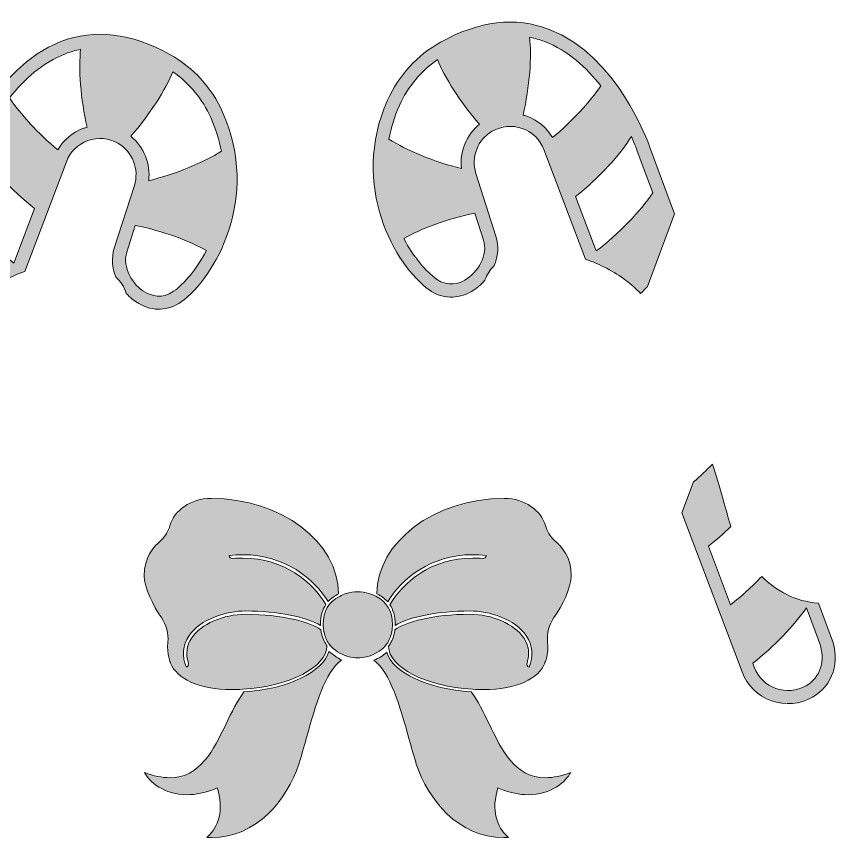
# Model space of a CAD drawing. Header units: inches. Extents: x -0.1 to 22, y -11.5 to -0.3.
# Drawn here: x 11 to 22.05, y -11.54 to -0.54 of the extents above; entities that cross this region are included whole.
import ezdxf

# ---------------------------------------------------------------- set-up
doc = ezdxf.new("R2010")
doc.units = ezdxf.units.IN
doc.header["$MEASUREMENT"] = 0
doc.layers.add('Layer 1', color=7, linetype='Continuous')

# ---------------------------------------------------------------- blocks, each defined once
blk = doc.blocks.new('block 2')
at = {"layer": 'Layer 1'}
h = blk.add_hatch(color=1, dxfattribs=at)
h.dxf.hatch_style = 2
edge = h.paths.add_edge_path()
edge.add_spline(control_points=[(19.487, -2.285), (19.47, -2.236), (19.057, -1.064), (18.142, -0.713), (17.692, -0.54), (17.201, -0.598), (16.683, -0.885), (16.372, -1.058), (16.12, -1.334), (15.974, -1.66), (15.46, -2.81), (16.082, -3.883), (16.529, -4.203), (16.702, -4.326), (16.908, -4.334), (17.098, -4.226), (17.164, -4.188), (17.226, -4.136), (17.279, -4.075), (17.304, -4.002), (17.347, -3.937), (17.401, -3.881), (17.454, -3.757), (17.47, -3.618), (17.427, -3.483), (17.427, -3.483), (17.158, -2.643), (17.158, -2.643), (17.089, -2.427), (17.181, -2.189), (17.378, -2.077), (17.5, -2.007), (17.647, -1.994), (17.78, -2.041), (17.914, -2.089), (18.019, -2.192), (18.069, -2.324), (18.069, -2.324), (18.627, -3.794), (18.627, -3.794), (18.826, -3.861), (19.01, -3.957), (19.17, -4.078), (19.243, -4.132), (19.309, -4.192), (19.367, -4.254), (19.399, -4.222), (19.431, -4.19), (19.461, -4.158), (19.461, -4.158), (19.821, -3.186), (19.821, -3.186), (19.821, -3.186), (19.487, -2.285), (19.487, -2.285)], knot_values=[0, 0, 0, 0, 1, 1, 1, 2, 2, 2, 3, 3, 3, 4, 4, 4, 5, 5, 5, 6, 6, 6, 7, 7, 7, 8, 8, 8, 9, 9, 9, 10, 10, 10, 11, 11, 11, 12, 12, 12, 13, 13, 13, 14, 14, 14, 15, 15, 15, 16, 16, 16, 17, 17, 17, 18, 18, 18, 18], degree=3, periodic=1)
edge = h.paths.add_edge_path()
edge.add_spline(control_points=[(17.145, -3.177), (17.145, -3.177), (17.26, -3.537), (17.26, -3.537), (17.324, -3.736), (17.183, -3.975), (17.011, -4.074), (16.936, -4.117), (16.787, -4.172), (16.631, -4.061), (16.487, -3.957), (16.323, -3.767), (16.192, -3.517), (16.401, -3.391), (16.776, -3.251), (17.145, -3.177)], knot_values=[0, 0, 0, 0, 1, 1, 1, 2, 2, 2, 3, 3, 3, 4, 4, 4, 5, 5, 5, 5], degree=3, periodic=1)
edge = h.paths.add_edge_path()
edge.add_spline(control_points=[(16.965, -2.578), (16.603, -2.492), (16.221, -2.329), (15.99, -2.184), (16.019, -2.037), (16.065, -1.885), (16.133, -1.732), (16.244, -1.485), (16.422, -1.271), (16.642, -1.117), (16.732, -1.347), (16.952, -1.696), (17.206, -1.983), (17.029, -2.126), (16.938, -2.353), (16.965, -2.578)], knot_values=[0, 0, 0, 0, 1, 1, 1, 2, 2, 2, 3, 3, 3, 4, 4, 4, 5, 5, 5, 5], degree=3, periodic=1)
edge = h.paths.add_edge_path()
edge.add_spline(control_points=[(18.186, -2.164), (18.108, -2.031), (17.986, -1.929), (17.839, -1.877), (17.823, -1.871), (17.807, -1.866), (17.79, -1.862), (17.88, -1.484), (17.908, -1.065), (17.878, -0.818), (17.946, -0.832), (18.013, -0.851), (18.079, -0.876), (18.39, -0.995), (18.64, -1.226), (18.833, -1.47), (18.691, -1.679), (18.447, -1.949), (18.186, -2.164)], knot_values=[0, 0, 0, 0, 1, 1, 1, 2, 2, 2, 3, 3, 3, 4, 4, 4, 5, 5, 5, 6, 6, 6, 6], degree=3, periodic=1)
edge = h.paths.add_edge_path()
edge.add_spline(control_points=[(18.772, -3.683), (18.772, -3.683), (18.495, -2.953), (18.495, -2.953), (18.804, -2.712), (19.099, -2.383), (19.243, -2.151), (19.295, -2.266), (19.321, -2.341), (19.322, -2.344), (19.322, -2.344), (19.53, -2.904), (19.53, -2.904), (19.367, -3.142), (19.073, -3.458), (18.772, -3.683)], knot_values=[0, 0, 0, 0, 1, 1, 1, 2, 2, 2, 3, 3, 3, 4, 4, 4, 5, 5, 5, 5], degree=3, periodic=1)
h = blk.add_hatch(color=1, dxfattribs=at)
h.dxf.hatch_style = 2
edge = h.paths.add_edge_path()
edge.add_spline(control_points=[(21.928, -8.872), (21.928, -8.872), (21.753, -8.403), (21.753, -8.403), (21.442, -8.382), (21.187, -8.241), (20.99, -8.045), (20.863, -8.179), (20.719, -8.312), (20.572, -8.425), (20.572, -8.425), (20.275, -7.641), (20.275, -7.641), (20.379, -7.561), (20.482, -7.469), (20.578, -7.375), (20.576, -7.37), (20.574, -7.364), (20.572, -7.359), (20.537, -7.245), (20.504, -7.127), (20.472, -7.013), (20.426, -6.847), (20.38, -6.685), (20.331, -6.54), (20.251, -6.621), (20.166, -6.702), (20.077, -6.777), (20.077, -6.777), (19.918, -7.195), (19.918, -7.195), (19.918, -7.195), (20.727, -9.325), (20.727, -9.325), (20.795, -9.506), (20.939, -9.647), (21.121, -9.712), (21.303, -9.777), (21.504, -9.759), (21.672, -9.663), (21.944, -9.507), (22.047, -9.189), (21.928, -8.872)], knot_values=[0, 0, 0, 0, 1, 1, 1, 2, 2, 2, 3, 3, 3, 4, 4, 4, 5, 5, 5, 6, 6, 6, 7, 7, 7, 8, 8, 8, 9, 9, 9, 10, 10, 10, 11, 11, 11, 12, 12, 12, 13, 13, 13, 14, 14, 14, 14], degree=3, periodic=1)
edge = h.paths.add_edge_path()
edge.add_spline(control_points=[(21.585, -9.511), (21.462, -9.582), (21.314, -9.595), (21.18, -9.547), (21.046, -9.499), (20.941, -9.395), (20.891, -9.263), (20.891, -9.263), (20.87, -9.208), (20.87, -9.208), (21.154, -8.991), (21.429, -8.697), (21.591, -8.467), (21.591, -8.467), (21.764, -8.933), (21.764, -8.933), (21.852, -9.167), (21.78, -9.4), (21.585, -9.511)], knot_values=[0, 0, 0, 0, 1, 1, 1, 2, 2, 2, 3, 3, 3, 4, 4, 4, 5, 5, 5, 6, 6, 6, 6], degree=3, periodic=1)
at = {"layer": 'Layer 1', "lineweight": 0}
for points, knots in [([(19.487, -2.285), (19.47, -2.236), (19.057, -1.064), (18.142, -0.713), (17.692, -0.54), (17.201, -0.598), (16.683, -0.885), (16.372, -1.058), (16.12, -1.334), (15.974, -1.66), (15.46, -2.81), (16.082, -3.883), (16.529, -4.203), (16.702, -4.326), (16.908, -4.334), (17.098, -4.226), (17.164, -4.188), (17.226, -4.136), (17.279, -4.075), (17.304, -4.002), (17.347, -3.937), (17.401, -3.881), (17.454, -3.757), (17.47, -3.618), (17.427, -3.483), (17.427, -3.483), (17.158, -2.643), (17.158, -2.643), (17.089, -2.427), (17.181, -2.189), (17.378, -2.077), (17.5, -2.007), (17.647, -1.994), (17.78, -2.041), (17.914, -2.089), (18.019, -2.192), (18.069, -2.324), (18.069, -2.324), (18.627, -3.794), (18.627, -3.794), (18.826, -3.861), (19.01, -3.957), (19.17, -4.078), (19.243, -4.132), (19.309, -4.192), (19.367, -4.254), (19.399, -4.222), (19.431, -4.19), (19.461, -4.158), (19.461, -4.158), (19.821, -3.186), (19.821, -3.186), (19.821, -3.186), (19.487, -2.285), (19.487, -2.285)], [0, 0, 0, 0, 1, 1, 1, 2, 2, 2, 3, 3, 3, 4, 4, 4, 5, 5, 5, 6, 6, 6, 7, 7, 7, 8, 8, 8, 9, 9, 9, 10, 10, 10, 11, 11, 11, 12, 12, 12, 13, 13, 13, 14, 14, 14, 15, 15, 15, 16, 16, 16, 17, 17, 17, 18, 18, 18, 18]), ([(18.186, -2.164), (18.108, -2.031), (17.986, -1.929), (17.839, -1.877), (17.823, -1.871), (17.807, -1.866), (17.79, -1.862), (17.88, -1.484), (17.908, -1.065), (17.878, -0.818), (17.946, -0.832), (18.013, -0.851), (18.079, -0.876), (18.39, -0.995), (18.64, -1.226), (18.833, -1.47), (18.691, -1.679), (18.447, -1.949), (18.186, -2.164)], [0, 0, 0, 0, 1, 1, 1, 2, 2, 2, 3, 3, 3, 4, 4, 4, 5, 5, 5, 6, 6, 6, 6]), ([(16.965, -2.578), (16.603, -2.492), (16.221, -2.329), (15.99, -2.184), (16.019, -2.037), (16.065, -1.885), (16.133, -1.732), (16.244, -1.485), (16.422, -1.271), (16.642, -1.117), (16.732, -1.347), (16.952, -1.696), (17.206, -1.983), (17.029, -2.126), (16.938, -2.353), (16.965, -2.578)], [0, 0, 0, 0, 1, 1, 1, 2, 2, 2, 3, 3, 3, 4, 4, 4, 5, 5, 5, 5]), ([(18.772, -3.683), (18.772, -3.683), (18.495, -2.953), (18.495, -2.953), (18.804, -2.712), (19.099, -2.383), (19.243, -2.151), (19.295, -2.266), (19.321, -2.341), (19.322, -2.344), (19.322, -2.344), (19.53, -2.904), (19.53, -2.904), (19.367, -3.142), (19.073, -3.458), (18.772, -3.683)], [0, 0, 0, 0, 1, 1, 1, 2, 2, 2, 3, 3, 3, 4, 4, 4, 5, 5, 5, 5]), ([(17.145, -3.177), (17.145, -3.177), (17.26, -3.537), (17.26, -3.537), (17.324, -3.736), (17.183, -3.975), (17.011, -4.074), (16.936, -4.117), (16.787, -4.172), (16.631, -4.061), (16.487, -3.957), (16.323, -3.767), (16.192, -3.517), (16.401, -3.391), (16.776, -3.251), (17.145, -3.177)], [0, 0, 0, 0, 1, 1, 1, 2, 2, 2, 3, 3, 3, 4, 4, 4, 5, 5, 5, 5]), ([(21.928, -8.872), (21.928, -8.872), (21.753, -8.403), (21.753, -8.403), (21.442, -8.382), (21.187, -8.241), (20.99, -8.045), (20.863, -8.179), (20.719, -8.312), (20.572, -8.425), (20.572, -8.425), (20.275, -7.641), (20.275, -7.641), (20.379, -7.561), (20.482, -7.469), (20.578, -7.375), (20.576, -7.37), (20.574, -7.364), (20.572, -7.359), (20.537, -7.245), (20.504, -7.127), (20.472, -7.013), (20.426, -6.847), (20.38, -6.685), (20.331, -6.54), (20.251, -6.621), (20.166, -6.702), (20.077, -6.777), (20.077, -6.777), (19.918, -7.195), (19.918, -7.195), (19.918, -7.195), (20.727, -9.325), (20.727, -9.325), (20.795, -9.506), (20.939, -9.647), (21.121, -9.712), (21.303, -9.777), (21.504, -9.759), (21.672, -9.663), (21.944, -9.507), (22.047, -9.189), (21.928, -8.872)], [0, 0, 0, 0, 1, 1, 1, 2, 2, 2, 3, 3, 3, 4, 4, 4, 5, 5, 5, 6, 6, 6, 7, 7, 7, 8, 8, 8, 9, 9, 9, 10, 10, 10, 11, 11, 11, 12, 12, 12, 13, 13, 13, 14, 14, 14, 14]), ([(21.585, -9.511), (21.462, -9.582), (21.314, -9.595), (21.18, -9.547), (21.046, -9.499), (20.941, -9.395), (20.891, -9.263), (20.891, -9.263), (20.87, -9.208), (20.87, -9.208), (21.154, -8.991), (21.429, -8.697), (21.591, -8.467), (21.591, -8.467), (21.764, -8.933), (21.764, -8.933), (21.852, -9.167), (21.78, -9.4), (21.585, -9.511)], [0, 0, 0, 0, 1, 1, 1, 2, 2, 2, 3, 3, 3, 4, 4, 4, 5, 5, 5, 6, 6, 6, 6])]:
    blk.add_open_spline(points, degree=3, knots=knots, dxfattribs=at)
blk = doc.blocks.new('block 3')
at = {"layer": 'Layer 1'}
h = blk.add_hatch(color=102, dxfattribs=at)
h.dxf.hatch_style = 2
edge = h.paths.add_edge_path()
edge.add_spline(control_points=[(13.762, -1.823), (13.616, -1.496), (13.364, -1.22), (13.053, -1.048), (12.535, -0.761), (12.044, -0.703), (11.594, -0.876), (10.679, -1.227), (10.266, -2.398), (10.249, -2.448), (10.249, -2.448), (9.471, -4.546), (9.471, -4.546), (9.601, -4.722), (9.68, -4.918), (9.698, -5.118), (9.719, -5.111), (9.74, -5.106), (9.761, -5.102), (9.797, -5.095), (9.833, -5.091), (9.87, -5.091), (9.904, -5.091), (9.937, -5.094), (9.97, -5.1), (9.82, -4.94), (9.694, -4.779), (9.619, -4.652), (9.619, -4.652), (9.915, -3.854), (9.915, -3.854), (10.002, -4.009), (10.171, -4.22), (10.372, -4.42), (10.431, -4.357), (10.499, -4.296), (10.573, -4.24), (10.731, -4.121), (10.912, -4.026), (11.108, -3.959), (11.108, -3.959), (11.667, -2.487), (11.667, -2.487), (11.717, -2.355), (11.822, -2.252), (11.955, -2.204), (12.089, -2.156), (12.235, -2.169), (12.358, -2.24), (12.554, -2.352), (12.647, -2.59), (12.578, -2.806), (12.578, -2.806), (12.309, -3.646), (12.309, -3.646), (12.268, -3.776), (12.281, -3.91), (12.33, -4.031), (12.394, -4.093), (12.443, -4.168), (12.47, -4.251), (12.52, -4.307), (12.578, -4.353), (12.638, -4.388), (12.827, -4.497), (13.035, -4.488), (13.206, -4.366), (13.654, -4.046), (14.276, -2.973), (13.762, -1.823)], knot_values=[0, 0, 0, 0, 1, 1, 1, 2, 2, 2, 3, 3, 3, 4, 4, 4, 5, 5, 5, 6, 6, 6, 7, 7, 7, 8, 8, 8, 9, 9, 9, 10, 10, 10, 11, 11, 11, 12, 12, 12, 13, 13, 13, 14, 14, 14, 15, 15, 15, 16, 16, 16, 17, 17, 17, 18, 18, 18, 19, 19, 19, 20, 20, 20, 21, 21, 21, 22, 22, 22, 23, 23, 23, 23], degree=3, periodic=1)
edge = h.paths.add_edge_path()
edge.add_spline(control_points=[(10.964, -3.846), (10.662, -3.621), (10.369, -3.305), (10.206, -3.066), (10.206, -3.066), (10.414, -2.507), (10.414, -2.507), (10.415, -2.503), (10.441, -2.429), (10.493, -2.314), (10.637, -2.546), (10.932, -2.874), (11.241, -3.116), (11.241, -3.116), (10.964, -3.846), (10.964, -3.846)], knot_values=[0, 0, 0, 0, 1, 1, 1, 2, 2, 2, 3, 3, 3, 4, 4, 4, 5, 5, 5, 5], degree=3, periodic=1)
edge = h.paths.add_edge_path()
edge.add_spline(control_points=[(11.896, -2.039), (11.75, -2.092), (11.628, -2.194), (11.55, -2.327), (11.289, -2.111), (11.045, -1.842), (10.903, -1.632), (11.096, -1.388), (11.346, -1.158), (11.657, -1.039), (11.723, -1.013), (11.79, -0.994), (11.858, -0.98), (11.828, -1.228), (11.856, -1.646), (11.945, -2.024), (11.929, -2.029), (11.912, -2.034), (11.896, -2.039)], knot_values=[0, 0, 0, 0, 1, 1, 1, 2, 2, 2, 3, 3, 3, 4, 4, 4, 5, 5, 5, 6, 6, 6, 6], degree=3, periodic=1)
edge = h.paths.add_edge_path()
edge.add_spline(control_points=[(13.105, -4.223), (12.949, -4.334), (12.8, -4.279), (12.725, -4.237), (12.553, -4.138), (12.412, -3.899), (12.476, -3.7), (12.476, -3.7), (12.591, -3.34), (12.591, -3.34), (12.96, -3.414), (13.336, -3.554), (13.544, -3.679), (13.413, -3.929), (13.249, -4.12), (13.105, -4.223)], knot_values=[0, 0, 0, 0, 1, 1, 1, 2, 2, 2, 3, 3, 3, 4, 4, 4, 5, 5, 5, 5], degree=3, periodic=1)
edge = h.paths.add_edge_path()
edge.add_spline(control_points=[(12.77, -2.741), (12.798, -2.516), (12.707, -2.289), (12.53, -2.146), (12.784, -1.859), (13.003, -1.51), (13.094, -1.28), (13.314, -1.434), (13.492, -1.648), (13.603, -1.895), (13.671, -2.048), (13.717, -2.199), (13.746, -2.347), (13.515, -2.492), (13.133, -2.654), (12.77, -2.741)], knot_values=[0, 0, 0, 0, 1, 1, 1, 2, 2, 2, 3, 3, 3, 4, 4, 4, 5, 5, 5, 5], degree=3, periodic=1)
h = blk.add_hatch(color=102, dxfattribs=at)
h.dxf.hatch_style = 2
edge = h.paths.add_edge_path()
edge.add_spline(control_points=[(10.031, -6.173), (10.031, -6.173), (10.052, -6.228), (10.052, -6.228), (10.054, -6.234), (10.054, -6.241), (10.052, -6.247), (10.052, -6.247), (9.758, -7.021), (9.758, -7.021), (9.637, -6.926), (9.518, -6.817), (9.409, -6.707), (9.359, -6.854), (9.314, -7.014), (9.269, -7.173), (9.237, -7.288), (9.203, -7.406), (9.169, -7.52), (9.166, -7.527), (9.164, -7.534), (9.161, -7.541), (9.256, -7.634), (9.358, -7.724), (9.461, -7.804), (9.461, -7.804), (9.164, -8.588), (9.164, -8.588), (9.018, -8.475), (8.875, -8.343), (8.748, -8.21), (8.55, -8.407), (8.295, -8.546), (7.982, -8.566), (7.982, -8.566), (7.808, -9.034), (7.808, -9.034), (7.689, -9.352), (7.792, -9.67), (8.064, -9.826), (8.232, -9.922), (8.433, -9.94), (8.615, -9.875), (8.797, -9.809), (8.94, -9.668), (9.009, -9.488), (9.009, -9.488), (10.186, -6.388), (10.186, -6.388), (10.189, -6.38), (10.188, -6.37), (10.184, -6.362), (10.139, -6.281), (10.097, -6.213), (10.031, -6.173)], knot_values=[0, 0, 0, 0, 1, 1, 1, 2, 2, 2, 3, 3, 3, 4, 4, 4, 5, 5, 5, 6, 6, 6, 7, 7, 7, 8, 8, 8, 9, 9, 9, 10, 10, 10, 11, 11, 11, 12, 12, 12, 13, 13, 13, 14, 14, 14, 15, 15, 15, 16, 16, 16, 17, 17, 17, 18, 18, 18, 18], degree=3, periodic=1)
edge = h.paths.add_edge_path()
edge.add_spline(control_points=[(8.846, -9.425), (8.795, -9.558), (8.689, -9.662), (8.556, -9.71), (8.422, -9.758), (8.275, -9.745), (8.151, -9.674), (7.956, -9.562), (7.884, -9.33), (7.972, -9.096), (7.972, -9.096), (8.145, -8.629), (8.145, -8.629), (8.306, -8.86), (8.582, -9.154), (8.867, -9.37), (8.867, -9.37), (8.846, -9.425), (8.846, -9.425)], knot_values=[0, 0, 0, 0, 1, 1, 1, 2, 2, 2, 3, 3, 3, 4, 4, 4, 5, 5, 5, 6, 6, 6, 6], degree=3, periodic=1)
at = {"layer": 'Layer 1', "lineweight": 0}
for points, knots in [([(13.762, -1.823), (13.616, -1.496), (13.364, -1.22), (13.053, -1.048), (12.535, -0.761), (12.044, -0.703), (11.594, -0.876), (10.679, -1.227), (10.266, -2.398), (10.249, -2.448), (10.249, -2.448), (9.471, -4.546), (9.471, -4.546), (9.601, -4.722), (9.68, -4.918), (9.698, -5.118), (9.719, -5.111), (9.74, -5.106), (9.761, -5.102), (9.797, -5.095), (9.833, -5.091), (9.87, -5.091), (9.904, -5.091), (9.937, -5.094), (9.97, -5.1), (9.82, -4.94), (9.694, -4.779), (9.619, -4.652), (9.619, -4.652), (9.915, -3.854), (9.915, -3.854), (10.002, -4.009), (10.171, -4.22), (10.372, -4.42), (10.431, -4.357), (10.499, -4.296), (10.573, -4.24), (10.731, -4.121), (10.912, -4.026), (11.108, -3.959), (11.108, -3.959), (11.667, -2.487), (11.667, -2.487), (11.717, -2.355), (11.822, -2.252), (11.955, -2.204), (12.089, -2.156), (12.235, -2.169), (12.358, -2.24), (12.554, -2.352), (12.647, -2.59), (12.578, -2.806), (12.578, -2.806), (12.309, -3.646), (12.309, -3.646), (12.268, -3.776), (12.281, -3.91), (12.33, -4.031), (12.394, -4.093), (12.443, -4.168), (12.47, -4.251), (12.52, -4.307), (12.578, -4.353), (12.638, -4.388), (12.827, -4.497), (13.035, -4.488), (13.206, -4.366), (13.654, -4.046), (14.276, -2.973), (13.762, -1.823)], [0, 0, 0, 0, 1, 1, 1, 2, 2, 2, 3, 3, 3, 4, 4, 4, 5, 5, 5, 6, 6, 6, 7, 7, 7, 8, 8, 8, 9, 9, 9, 10, 10, 10, 11, 11, 11, 12, 12, 12, 13, 13, 13, 14, 14, 14, 15, 15, 15, 16, 16, 16, 17, 17, 17, 18, 18, 18, 19, 19, 19, 20, 20, 20, 21, 21, 21, 22, 22, 22, 23, 23, 23, 23]), ([(11.896, -2.039), (11.75, -2.092), (11.628, -2.194), (11.55, -2.327), (11.289, -2.111), (11.045, -1.842), (10.903, -1.632), (11.096, -1.388), (11.346, -1.158), (11.657, -1.039), (11.723, -1.013), (11.79, -0.994), (11.858, -0.98), (11.828, -1.228), (11.856, -1.646), (11.945, -2.024), (11.929, -2.029), (11.912, -2.034), (11.896, -2.039)], [0, 0, 0, 0, 1, 1, 1, 2, 2, 2, 3, 3, 3, 4, 4, 4, 5, 5, 5, 6, 6, 6, 6]), ([(12.77, -2.741), (12.798, -2.516), (12.707, -2.289), (12.53, -2.146), (12.784, -1.859), (13.003, -1.51), (13.094, -1.28), (13.314, -1.434), (13.492, -1.648), (13.603, -1.895), (13.671, -2.048), (13.717, -2.199), (13.746, -2.347), (13.515, -2.492), (13.133, -2.654), (12.77, -2.741)], [0, 0, 0, 0, 1, 1, 1, 2, 2, 2, 3, 3, 3, 4, 4, 4, 5, 5, 5, 5]), ([(10.964, -3.846), (10.662, -3.621), (10.369, -3.305), (10.206, -3.066), (10.206, -3.066), (10.414, -2.507), (10.414, -2.507), (10.415, -2.503), (10.441, -2.429), (10.493, -2.314), (10.637, -2.546), (10.932, -2.874), (11.241, -3.116), (11.241, -3.116), (10.964, -3.846), (10.964, -3.846)], [0, 0, 0, 0, 1, 1, 1, 2, 2, 2, 3, 3, 3, 4, 4, 4, 5, 5, 5, 5]), ([(13.105, -4.223), (12.949, -4.334), (12.8, -4.279), (12.725, -4.237), (12.553, -4.138), (12.412, -3.899), (12.476, -3.7), (12.476, -3.7), (12.591, -3.34), (12.591, -3.34), (12.96, -3.414), (13.336, -3.554), (13.544, -3.679), (13.413, -3.929), (13.249, -4.12), (13.105, -4.223)], [0, 0, 0, 0, 1, 1, 1, 2, 2, 2, 3, 3, 3, 4, 4, 4, 5, 5, 5, 5]), ([(10.031, -6.173), (10.031, -6.173), (10.052, -6.228), (10.052, -6.228), (10.054, -6.234), (10.054, -6.241), (10.052, -6.247), (10.052, -6.247), (9.758, -7.021), (9.758, -7.021), (9.637, -6.926), (9.518, -6.817), (9.409, -6.707), (9.359, -6.854), (9.314, -7.014), (9.269, -7.173), (9.237, -7.288), (9.203, -7.406), (9.169, -7.52), (9.166, -7.527), (9.164, -7.534), (9.161, -7.541), (9.256, -7.634), (9.358, -7.724), (9.461, -7.804), (9.461, -7.804), (9.164, -8.588), (9.164, -8.588), (9.018, -8.475), (8.875, -8.343), (8.748, -8.21), (8.55, -8.407), (8.295, -8.546), (7.982, -8.566), (7.982, -8.566), (7.808, -9.034), (7.808, -9.034), (7.689, -9.352), (7.792, -9.67), (8.064, -9.826), (8.232, -9.922), (8.433, -9.94), (8.615, -9.875), (8.797, -9.809), (8.94, -9.668), (9.009, -9.488), (9.009, -9.488), (10.186, -6.388), (10.186, -6.388), (10.189, -6.38), (10.188, -6.37), (10.184, -6.362), (10.139, -6.281), (10.097, -6.213), (10.031, -6.173)], [0, 0, 0, 0, 1, 1, 1, 2, 2, 2, 3, 3, 3, 4, 4, 4, 5, 5, 5, 6, 6, 6, 7, 7, 7, 8, 8, 8, 9, 9, 9, 10, 10, 10, 11, 11, 11, 12, 12, 12, 13, 13, 13, 14, 14, 14, 15, 15, 15, 16, 16, 16, 17, 17, 17, 18, 18, 18, 18]), ([(8.846, -9.425), (8.795, -9.558), (8.689, -9.662), (8.556, -9.71), (8.422, -9.758), (8.275, -9.745), (8.151, -9.674), (7.956, -9.562), (7.884, -9.33), (7.972, -9.096), (7.972, -9.096), (8.145, -8.629), (8.145, -8.629), (8.306, -8.86), (8.582, -9.154), (8.867, -9.37), (8.867, -9.37), (8.846, -9.425), (8.846, -9.425)], [0, 0, 0, 0, 1, 1, 1, 2, 2, 2, 3, 3, 3, 4, 4, 4, 5, 5, 5, 6, 6, 6, 6])]:
    blk.add_open_spline(points, degree=3, knots=knots, dxfattribs=at)
blk = doc.blocks.new('block 4')
at = {"layer": 'Layer 1'}
h = blk.add_hatch(color=1, dxfattribs=at)
h.dxf.hatch_style = 2
edge = h.paths.add_edge_path()
edge.add_spline(control_points=[(15.315, -8.279), (15.315, -8.279), (15.315, -8.279), (15.315, -8.279), (15.265, -8.304), (15.216, -8.337), (15.176, -8.383), (14.992, -8.079), (14.594, -7.754), (14.034, -7.754), (13.974, -7.754), (13.913, -7.757), (13.849, -7.764), (13.849, -7.764), (13.849, -7.764), (13.849, -7.764), (13.851, -7.788), (13.873, -7.806), (13.898, -7.804), (13.944, -7.8), (13.99, -7.799), (14.034, -7.799), (14.584, -7.799), (14.973, -8.124), (15.146, -8.421), (15.102, -8.486), (15.073, -8.573), (15.073, -8.689), (15.073, -8.693), (15.073, -8.698), (15.074, -8.702), (14.898, -8.591), (14.502, -8.508), (14.072, -8.508), (13.813, -8.508), (13.464, -8.613), (13.309, -8.844), (13.226, -8.969), (13.214, -9.114), (13.276, -9.263), (13.276, -9.263), (13.276, -9.263), (13.276, -9.263), (13.298, -9.254), (13.31, -9.229), (13.302, -9.206), (13.263, -9.084), (13.278, -8.971), (13.347, -8.869), (13.472, -8.683), (13.77, -8.553), (14.072, -8.553), (14.551, -8.553), (14.946, -8.658), (15.077, -8.759), (15.079, -8.768), (15.08, -8.776), (15.081, -8.784), (15.081, -8.784), (15.081, -8.785), (15.081, -8.785), (15.082, -8.786), (15.082, -8.788), (15.083, -8.789), (15.083, -8.789), (15.083, -8.793), (15.083, -8.793), (15.084, -8.795), (15.084, -8.798), (15.084, -8.8), (15.098, -8.866), (15.123, -8.921), (15.156, -8.967), (15.157, -8.969), (15.159, -8.971), (15.16, -8.973), (15.16, -8.973), (15.159, -8.98), (15.159, -8.98), (15.159, -9.254), (14.664, -9.522), (14.028, -9.557), (13.981, -9.56), (13.934, -9.561), (13.886, -9.561), (13.432, -9.561), (13.148, -9.412), (13.064, -9.208), (13.064, -9.201), (13.009, -9.098), (13.027, -8.926), (13.039, -8.81), (13.008, -8.693), (12.941, -8.597), (12.83, -8.435), (12.711, -8.201), (12.711, -8.036), (12.711, -7.786), (12.824, -7.661), (12.938, -7.558), (12.996, -7.506), (13.035, -7.438), (13.056, -7.363), (13.113, -7.162), (13.331, -7), (13.608, -7), (14.551, -7), (15.315, -7.59), (15.315, -8.279)], knot_values=[0, 0, 0, 0, 1, 1, 1, 2, 2, 2, 3, 3, 3, 4, 4, 4, 5, 5, 5, 6, 6, 6, 7, 7, 7, 8, 8, 8, 9, 9, 9, 10, 10, 10, 11, 11, 11, 12, 12, 12, 13, 13, 13, 14, 14, 14, 15, 15, 15, 16, 16, 16, 17, 17, 17, 18, 18, 18, 19, 19, 19, 20, 20, 20, 21, 21, 21, 22, 22, 22, 23, 23, 23, 24, 24, 24, 25, 25, 25, 26, 26, 26, 27, 27, 27, 28, 28, 28, 29, 29, 29, 30, 30, 30, 31, 31, 31, 32, 32, 32, 33, 33, 33, 34, 34, 34, 35, 35, 35, 36, 36, 36, 36], degree=3, periodic=1)
h = blk.add_hatch(color=1, dxfattribs=at)
h.dxf.hatch_style = 2
edge = h.paths.add_edge_path()
edge.add_spline(control_points=[(18.205, -8.597), (18.139, -8.693), (18.107, -8.81), (18.12, -8.926), (18.137, -9.098), (18.082, -9.201), (18.082, -9.208), (17.998, -9.412), (17.714, -9.561), (17.26, -9.561), (17.211, -9.561), (17.162, -9.56), (17.115, -9.557), (16.48, -9.522), (15.988, -9.258), (15.988, -8.986), (15.988, -8.986), (15.986, -8.98), (15.986, -8.98), (15.989, -8.976), (15.991, -8.973), (15.994, -8.969), (16.028, -8.921), (16.054, -8.863), (16.067, -8.792), (16.067, -8.792), (16.067, -8.792), (16.067, -8.792), (16.068, -8.781), (16.07, -8.77), (16.072, -8.759), (16.21, -8.655), (16.592, -8.553), (17.075, -8.553), (17.377, -8.553), (17.675, -8.683), (17.8, -8.869), (17.868, -8.971), (17.883, -9.084), (17.844, -9.206), (17.837, -9.229), (17.848, -9.254), (17.871, -9.263), (17.871, -9.263), (17.871, -9.263), (17.871, -9.263), (17.932, -9.114), (17.921, -8.969), (17.837, -8.844), (17.682, -8.613), (17.334, -8.508), (17.075, -8.508), (16.651, -8.508), (16.257, -8.588), (16.075, -8.702), (16.076, -8.698), (16.076, -8.693), (16.076, -8.689), (16.076, -8.575), (16.047, -8.489), (16.004, -8.424), (16.176, -8.126), (16.56, -7.799), (17.113, -7.799), (17.157, -7.799), (17.202, -7.8), (17.248, -7.804), (17.273, -7.806), (17.295, -7.788), (17.298, -7.764), (17.298, -7.764), (17.298, -7.764), (17.298, -7.764), (17.234, -7.757), (17.172, -7.754), (17.112, -7.754), (16.551, -7.754), (16.158, -8.081), (15.975, -8.386), (15.933, -8.338), (15.883, -8.303), (15.831, -8.278), (15.831, -7.589), (16.595, -7), (17.538, -7), (17.815, -7), (18.033, -7.162), (18.09, -7.363), (18.111, -7.438), (18.15, -7.506), (18.208, -7.558), (18.322, -7.661), (18.435, -7.786), (18.435, -8.036), (18.435, -8.201), (18.317, -8.435), (18.205, -8.597)], knot_values=[0, 0, 0, 0, 1, 1, 1, 2, 2, 2, 3, 3, 3, 4, 4, 4, 5, 5, 5, 6, 6, 6, 7, 7, 7, 8, 8, 8, 9, 9, 9, 10, 10, 10, 11, 11, 11, 12, 12, 12, 13, 13, 13, 14, 14, 14, 15, 15, 15, 16, 16, 16, 17, 17, 17, 18, 18, 18, 19, 19, 19, 20, 20, 20, 21, 21, 21, 22, 22, 22, 23, 23, 23, 24, 24, 24, 25, 25, 25, 26, 26, 26, 27, 27, 27, 28, 28, 28, 29, 29, 29, 30, 30, 30, 31, 31, 31, 32, 32, 32, 32], degree=3, periodic=1)
h = blk.add_hatch(color=1, dxfattribs=at)
h.dxf.hatch_style = 2
edge = h.paths.add_edge_path()
edge.add_spline(control_points=[(15.572, -9.137), (15.532, -9.137), (15.491, -9.132), (15.452, -9.122), (15.441, -9.119), (15.429, -9.115), (15.418, -9.111), (15.351, -9.088), (15.257, -9.041), (15.19, -8.951), (15.19, -8.951), (15.188, -8.947), (15.188, -8.947), (15.155, -8.901), (15.133, -8.85), (15.122, -8.794), (15.121, -8.791), (15.121, -8.788), (15.12, -8.785), (15.12, -8.785), (15.119, -8.778), (15.119, -8.778), (15.119, -8.778), (15.118, -8.777), (15.118, -8.777), (15.113, -8.747), (15.111, -8.719), (15.111, -8.689), (15.111, -8.511), (15.183, -8.387), (15.332, -8.312), (15.356, -8.3), (15.384, -8.288), (15.418, -8.276), (15.467, -8.259), (15.52, -8.25), (15.573, -8.25), (15.625, -8.25), (15.676, -8.259), (15.726, -8.275), (15.761, -8.287), (15.789, -8.298), (15.815, -8.311), (15.965, -8.386), (16.038, -8.51), (16.038, -8.689), (16.038, -8.723), (16.035, -8.755), (16.03, -8.785), (16.03, -8.785), (16.029, -8.789), (16.029, -8.789), (16.018, -8.848), (15.996, -8.901), (15.964, -8.947), (15.964, -8.947), (15.956, -8.958), (15.956, -8.958), (15.904, -9.026), (15.826, -9.078), (15.726, -9.112), (15.715, -9.115), (15.704, -9.119), (15.692, -9.122), (15.653, -9.132), (15.612, -9.137), (15.572, -9.137)], knot_values=[0, 0, 0, 0, 1, 1, 1, 2, 2, 2, 3, 3, 3, 4, 4, 4, 5, 5, 5, 6, 6, 6, 7, 7, 7, 8, 8, 8, 9, 9, 9, 10, 10, 10, 11, 11, 11, 12, 12, 12, 13, 13, 13, 14, 14, 14, 15, 15, 15, 16, 16, 16, 17, 17, 17, 18, 18, 18, 19, 19, 19, 20, 20, 20, 21, 21, 21, 22, 22, 22, 22], degree=3, periodic=1)
h = blk.add_hatch(color=1, dxfattribs=at)
h.dxf.hatch_style = 2
edge = h.paths.add_edge_path()
edge.add_spline(control_points=[(13.611, -11.544), (13.591, -11.544), (13.57, -11.544), (13.55, -11.543), (13.665, -11.444), (13.789, -11.237), (13.701, -10.919), (13.701, -10.919), (13.69, -10.879), (13.69, -10.879), (13.69, -10.879), (13.651, -10.895), (13.651, -10.895), (13.526, -10.945), (13.403, -10.971), (13.285, -10.971), (12.979, -10.971), (12.774, -10.796), (12.716, -10.673), (12.838, -10.72), (12.951, -10.743), (13.052, -10.743), (13.461, -10.743), (13.638, -10.375), (13.809, -10.019), (13.882, -9.868), (13.957, -9.713), (14.047, -9.594), (14.632, -9.558), (15.114, -9.323), (15.187, -9.051), (15.233, -9.087), (15.301, -9.137), (15.357, -9.166), (15.131, -9.334), (15.011, -9.764), (14.884, -10.217), (14.852, -10.331), (14.818, -10.449), (14.784, -10.561), (14.622, -11.036), (14.229, -11.544), (13.611, -11.544)], knot_values=[0, 0, 0, 0, 1, 1, 1, 2, 2, 2, 3, 3, 3, 4, 4, 4, 5, 5, 5, 6, 6, 6, 7, 7, 7, 8, 8, 8, 9, 9, 9, 10, 10, 10, 11, 11, 11, 12, 12, 12, 13, 13, 13, 14, 14, 14, 14], degree=3, periodic=1)
h = blk.add_hatch(color=1, dxfattribs=at)
h.dxf.hatch_style = 2
edge = h.paths.add_edge_path()
edge.add_spline(control_points=[(17.532, -11.544), (16.914, -11.544), (16.521, -11.036), (16.359, -10.56), (16.324, -10.449), (16.291, -10.331), (16.259, -10.217), (16.133, -9.766), (16.013, -9.338), (15.79, -9.168), (15.857, -9.141), (15.914, -9.106), (15.962, -9.062), (16.04, -9.328), (16.517, -9.557), (17.096, -9.594), (17.186, -9.713), (17.261, -9.868), (17.334, -10.019), (17.505, -10.375), (17.682, -10.743), (18.091, -10.743), (18.091, -10.743), (18.091, -10.743), (18.091, -10.743), (18.194, -10.743), (18.304, -10.72), (18.427, -10.673), (18.369, -10.796), (18.164, -10.971), (17.858, -10.971), (17.741, -10.971), (17.617, -10.945), (17.492, -10.895), (17.492, -10.895), (17.453, -10.879), (17.453, -10.879), (17.453, -10.879), (17.442, -10.919), (17.442, -10.919), (17.354, -11.236), (17.478, -11.444), (17.593, -11.543), (17.573, -11.544), (17.552, -11.544), (17.532, -11.544)], knot_values=[0, 0, 0, 0, 1, 1, 1, 2, 2, 2, 3, 3, 3, 4, 4, 4, 5, 5, 5, 6, 6, 6, 7, 7, 7, 8, 8, 8, 9, 9, 9, 10, 10, 10, 11, 11, 11, 12, 12, 12, 13, 13, 13, 14, 14, 14, 15, 15, 15, 15], degree=3, periodic=1)
at = {"layer": 'Layer 1', "lineweight": 0}
for points, knots in [([(15.315, -8.279), (15.315, -8.279), (15.315, -8.279), (15.315, -8.279), (15.265, -8.304), (15.216, -8.337), (15.176, -8.383), (14.992, -8.079), (14.594, -7.754), (14.034, -7.754), (13.974, -7.754), (13.913, -7.757), (13.849, -7.764), (13.849, -7.764), (13.849, -7.764), (13.849, -7.764), (13.851, -7.788), (13.873, -7.806), (13.898, -7.804), (13.944, -7.8), (13.99, -7.799), (14.034, -7.799), (14.584, -7.799), (14.973, -8.124), (15.146, -8.421), (15.102, -8.486), (15.073, -8.573), (15.073, -8.689), (15.073, -8.693), (15.073, -8.698), (15.074, -8.702), (14.898, -8.591), (14.502, -8.508), (14.072, -8.508), (13.813, -8.508), (13.464, -8.613), (13.309, -8.844), (13.226, -8.969), (13.214, -9.114), (13.276, -9.263), (13.276, -9.263), (13.276, -9.263), (13.276, -9.263), (13.298, -9.254), (13.31, -9.229), (13.302, -9.206), (13.263, -9.084), (13.278, -8.971), (13.347, -8.869), (13.472, -8.683), (13.77, -8.553), (14.072, -8.553), (14.551, -8.553), (14.946, -8.658), (15.077, -8.759), (15.079, -8.768), (15.08, -8.776), (15.081, -8.784), (15.081, -8.784), (15.081, -8.785), (15.081, -8.785), (15.082, -8.786), (15.082, -8.788), (15.083, -8.789), (15.083, -8.789), (15.083, -8.793), (15.083, -8.793), (15.084, -8.795), (15.084, -8.798), (15.084, -8.8), (15.098, -8.866), (15.123, -8.921), (15.156, -8.967), (15.157, -8.969), (15.159, -8.971), (15.16, -8.973), (15.16, -8.973), (15.159, -8.98), (15.159, -8.98), (15.159, -9.254), (14.664, -9.522), (14.028, -9.557), (13.981, -9.56), (13.934, -9.561), (13.886, -9.561), (13.432, -9.561), (13.148, -9.412), (13.064, -9.208), (13.064, -9.201), (13.009, -9.098), (13.027, -8.926), (13.039, -8.81), (13.008, -8.693), (12.941, -8.597), (12.83, -8.435), (12.711, -8.201), (12.711, -8.036), (12.711, -7.786), (12.824, -7.661), (12.938, -7.558), (12.996, -7.506), (13.035, -7.438), (13.056, -7.363), (13.113, -7.162), (13.331, -7), (13.608, -7), (14.551, -7), (15.315, -7.59), (15.315, -8.279)], [0, 0, 0, 0, 1, 1, 1, 2, 2, 2, 3, 3, 3, 4, 4, 4, 5, 5, 5, 6, 6, 6, 7, 7, 7, 8, 8, 8, 9, 9, 9, 10, 10, 10, 11, 11, 11, 12, 12, 12, 13, 13, 13, 14, 14, 14, 15, 15, 15, 16, 16, 16, 17, 17, 17, 18, 18, 18, 19, 19, 19, 20, 20, 20, 21, 21, 21, 22, 22, 22, 23, 23, 23, 24, 24, 24, 25, 25, 25, 26, 26, 26, 27, 27, 27, 28, 28, 28, 29, 29, 29, 30, 30, 30, 31, 31, 31, 32, 32, 32, 33, 33, 33, 34, 34, 34, 35, 35, 35, 36, 36, 36, 36]), ([(18.205, -8.597), (18.139, -8.693), (18.107, -8.81), (18.12, -8.926), (18.137, -9.098), (18.082, -9.201), (18.082, -9.208), (17.998, -9.412), (17.714, -9.561), (17.26, -9.561), (17.211, -9.561), (17.162, -9.56), (17.115, -9.557), (16.48, -9.522), (15.988, -9.258), (15.988, -8.986), (15.988, -8.986), (15.986, -8.98), (15.986, -8.98), (15.989, -8.976), (15.991, -8.973), (15.994, -8.969), (16.028, -8.921), (16.054, -8.863), (16.067, -8.792), (16.067, -8.792), (16.067, -8.792), (16.067, -8.792), (16.068, -8.781), (16.07, -8.77), (16.072, -8.759), (16.21, -8.655), (16.592, -8.553), (17.075, -8.553), (17.377, -8.553), (17.675, -8.683), (17.8, -8.869), (17.868, -8.971), (17.883, -9.084), (17.844, -9.206), (17.837, -9.229), (17.848, -9.254), (17.871, -9.263), (17.871, -9.263), (17.871, -9.263), (17.871, -9.263), (17.932, -9.114), (17.921, -8.969), (17.837, -8.844), (17.682, -8.613), (17.334, -8.508), (17.075, -8.508), (16.651, -8.508), (16.257, -8.588), (16.075, -8.702), (16.076, -8.698), (16.076, -8.693), (16.076, -8.689), (16.076, -8.575), (16.047, -8.489), (16.004, -8.424), (16.176, -8.126), (16.56, -7.799), (17.113, -7.799), (17.157, -7.799), (17.202, -7.8), (17.248, -7.804), (17.273, -7.806), (17.295, -7.788), (17.298, -7.764), (17.298, -7.764), (17.298, -7.764), (17.298, -7.764), (17.234, -7.757), (17.172, -7.754), (17.112, -7.754), (16.551, -7.754), (16.158, -8.081), (15.975, -8.386), (15.933, -8.338), (15.883, -8.303), (15.831, -8.278), (15.831, -7.589), (16.595, -7), (17.538, -7), (17.815, -7), (18.033, -7.162), (18.09, -7.363), (18.111, -7.438), (18.15, -7.506), (18.208, -7.558), (18.322, -7.661), (18.435, -7.786), (18.435, -8.036), (18.435, -8.201), (18.317, -8.435), (18.205, -8.597)], [0, 0, 0, 0, 1, 1, 1, 2, 2, 2, 3, 3, 3, 4, 4, 4, 5, 5, 5, 6, 6, 6, 7, 7, 7, 8, 8, 8, 9, 9, 9, 10, 10, 10, 11, 11, 11, 12, 12, 12, 13, 13, 13, 14, 14, 14, 15, 15, 15, 16, 16, 16, 17, 17, 17, 18, 18, 18, 19, 19, 19, 20, 20, 20, 21, 21, 21, 22, 22, 22, 23, 23, 23, 24, 24, 24, 25, 25, 25, 26, 26, 26, 27, 27, 27, 28, 28, 28, 29, 29, 29, 30, 30, 30, 31, 31, 31, 32, 32, 32, 32]), ([(15.572, -9.137), (15.532, -9.137), (15.491, -9.132), (15.452, -9.122), (15.441, -9.119), (15.429, -9.115), (15.418, -9.111), (15.351, -9.088), (15.257, -9.041), (15.19, -8.951), (15.19, -8.951), (15.188, -8.947), (15.188, -8.947), (15.155, -8.901), (15.133, -8.85), (15.122, -8.794), (15.121, -8.791), (15.121, -8.788), (15.12, -8.785), (15.12, -8.785), (15.119, -8.778), (15.119, -8.778), (15.119, -8.778), (15.118, -8.777), (15.118, -8.777), (15.113, -8.747), (15.111, -8.719), (15.111, -8.689), (15.111, -8.511), (15.183, -8.387), (15.332, -8.312), (15.356, -8.3), (15.384, -8.288), (15.418, -8.276), (15.467, -8.259), (15.52, -8.25), (15.573, -8.25), (15.625, -8.25), (15.676, -8.259), (15.726, -8.275), (15.761, -8.287), (15.789, -8.298), (15.815, -8.311), (15.965, -8.386), (16.038, -8.51), (16.038, -8.689), (16.038, -8.723), (16.035, -8.755), (16.03, -8.785), (16.03, -8.785), (16.029, -8.789), (16.029, -8.789), (16.018, -8.848), (15.996, -8.901), (15.964, -8.947), (15.964, -8.947), (15.956, -8.958), (15.956, -8.958), (15.904, -9.026), (15.826, -9.078), (15.726, -9.112), (15.715, -9.115), (15.704, -9.119), (15.692, -9.122), (15.653, -9.132), (15.612, -9.137), (15.572, -9.137)], [0, 0, 0, 0, 1, 1, 1, 2, 2, 2, 3, 3, 3, 4, 4, 4, 5, 5, 5, 6, 6, 6, 7, 7, 7, 8, 8, 8, 9, 9, 9, 10, 10, 10, 11, 11, 11, 12, 12, 12, 13, 13, 13, 14, 14, 14, 15, 15, 15, 16, 16, 16, 17, 17, 17, 18, 18, 18, 19, 19, 19, 20, 20, 20, 21, 21, 21, 22, 22, 22, 22]), ([(13.611, -11.544), (13.591, -11.544), (13.57, -11.544), (13.55, -11.543), (13.665, -11.444), (13.789, -11.237), (13.701, -10.919), (13.701, -10.919), (13.69, -10.879), (13.69, -10.879), (13.69, -10.879), (13.651, -10.895), (13.651, -10.895), (13.526, -10.945), (13.403, -10.971), (13.285, -10.971), (12.979, -10.971), (12.774, -10.796), (12.716, -10.673), (12.838, -10.72), (12.951, -10.743), (13.052, -10.743), (13.461, -10.743), (13.638, -10.375), (13.809, -10.019), (13.882, -9.868), (13.957, -9.713), (14.047, -9.594), (14.632, -9.558), (15.114, -9.323), (15.187, -9.051), (15.233, -9.087), (15.301, -9.137), (15.357, -9.166), (15.131, -9.334), (15.011, -9.764), (14.884, -10.217), (14.852, -10.331), (14.818, -10.449), (14.784, -10.561), (14.622, -11.036), (14.229, -11.544), (13.611, -11.544)], [0, 0, 0, 0, 1, 1, 1, 2, 2, 2, 3, 3, 3, 4, 4, 4, 5, 5, 5, 6, 6, 6, 7, 7, 7, 8, 8, 8, 9, 9, 9, 10, 10, 10, 11, 11, 11, 12, 12, 12, 13, 13, 13, 14, 14, 14, 14]), ([(17.532, -11.544), (16.914, -11.544), (16.521, -11.036), (16.359, -10.56), (16.324, -10.449), (16.291, -10.331), (16.259, -10.217), (16.133, -9.766), (16.013, -9.338), (15.79, -9.168), (15.857, -9.141), (15.914, -9.106), (15.962, -9.062), (16.04, -9.328), (16.517, -9.557), (17.096, -9.594), (17.186, -9.713), (17.261, -9.868), (17.334, -10.019), (17.505, -10.375), (17.682, -10.743), (18.091, -10.743), (18.091, -10.743), (18.091, -10.743), (18.091, -10.743), (18.194, -10.743), (18.304, -10.72), (18.427, -10.673), (18.369, -10.796), (18.164, -10.971), (17.858, -10.971), (17.741, -10.971), (17.617, -10.945), (17.492, -10.895), (17.492, -10.895), (17.453, -10.879), (17.453, -10.879), (17.453, -10.879), (17.442, -10.919), (17.442, -10.919), (17.354, -11.236), (17.478, -11.444), (17.593, -11.543), (17.573, -11.544), (17.552, -11.544), (17.532, -11.544)], [0, 0, 0, 0, 1, 1, 1, 2, 2, 2, 3, 3, 3, 4, 4, 4, 5, 5, 5, 6, 6, 6, 7, 7, 7, 8, 8, 8, 9, 9, 9, 10, 10, 10, 11, 11, 11, 12, 12, 12, 13, 13, 13, 14, 14, 14, 15, 15, 15, 15])]:
    blk.add_open_spline(points, degree=3, knots=knots, dxfattribs=at)

msp = doc.modelspace()

# ---------------------------------------------------------------- block references
at = {"layer": 'Layer 1'}
for name in ['block 2', 'block 3', 'block 4']:
    msp.add_blockref(name, (0, 0), dxfattribs=at)

doc.saveas('drawing.dxf')
